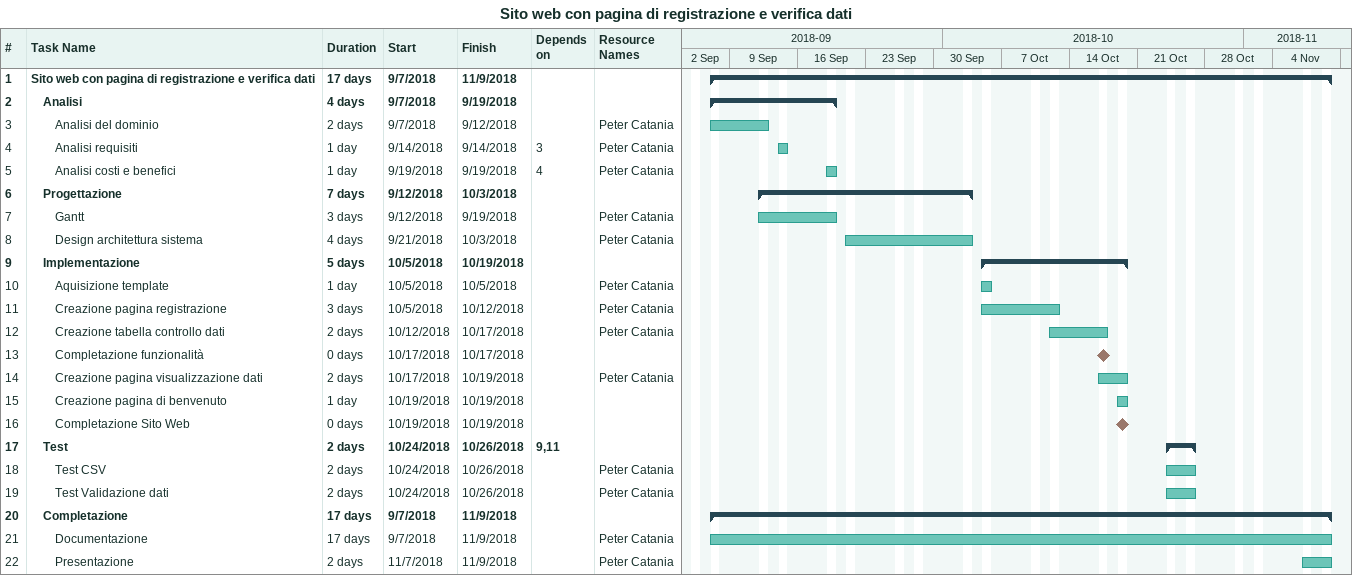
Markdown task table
Sito web con pagina di registrazione e verifica dati

| ID | Level | Task | Duration | Start | Finish | Predecessors | Resources |
|---|---|---|---|---|---|---|---|
| 1 | 1 | **Sito web con pagina di registrazione e verifica dati** | 17d | 2018-09-07 | 2018-11-09 |  |  |
| 2 | 2 | **Analisi** | 4d | 2018-09-07 | 2018-09-19 |  |  |
| 3 | 3 | Analisi del dominio | 2d | 2018-09-07 | 2018-09-12 |  | Peter Catania |
| 4 | 3 | Analisi requisiti | 1d | 2018-09-14 | 2018-09-14 | 3 | Peter Catania |
| 5 | 3 | Analisi costi e benefici | 1d | 2018-09-19 | 2018-09-19 | 4 | Peter Catania |
| 6 | 2 | **Progettazione** | 7d | 2018-09-12 | 2018-10-03 |  |  |
| 7 | 3 | Gantt | 3d | 2018-09-12 | 2018-09-19 |  | Peter Catania |
| 8 | 3 | Design architettura sistema | 4d | 2018-09-21 | 2018-10-03 |  | Peter Catania |
| 9 | 2 | **Implementazione** | 5d | 2018-10-05 | 2018-10-19 |  |  |
| 10 | 3 | Aquisizione template | 1d | 2018-10-05 | 2018-10-05 |  | Peter Catania |
| 11 | 3 | Creazione pagina registrazione | 3d | 2018-10-05 | 2018-10-12 |  | Peter Catania |
| 12 | 3 | Creazione tabella controllo dati | 2d | 2018-10-12 | 2018-10-17 |  | Peter Catania |
| 13 | 3 | Completazione funzionalità | 0d | 2018-10-17 | 2018-10-17 |  |  |
| 14 | 3 | Creazione pagina visualizzazione dati | 2d | 2018-10-17 | 2018-10-19 |  | Peter Catania |
| 15 | 3 | Creazione pagina di benvenuto | 1d | 2018-10-19 | 2018-10-19 |  |  |
| 16 | 3 | Completazione Sito Web | 0d | 2018-10-19 | 2018-10-19 |  |  |
| 17 | 2 | **Test** | 2d | 2018-10-24 | 2018-10-26 | 9, 11 |  |
| 18 | 3 | Test CSV | 2d | 2018-10-24 | 2018-10-26 |  | Peter Catania |
| 19 | 3 | Test Validazione dati | 2d | 2018-10-24 | 2018-10-26 |  | Peter Catania |
| 20 | 2 | **Completazione** | 17d | 2018-09-07 | 2018-11-09 |  |  |
| 21 | 3 | Documentazione | 17d | 2018-09-07 | 2018-11-09 |  | Peter Catania |
| 22 | 3 | Presentazione | 2d | 2018-11-07 | 2018-11-09 |  | Peter Catania |
